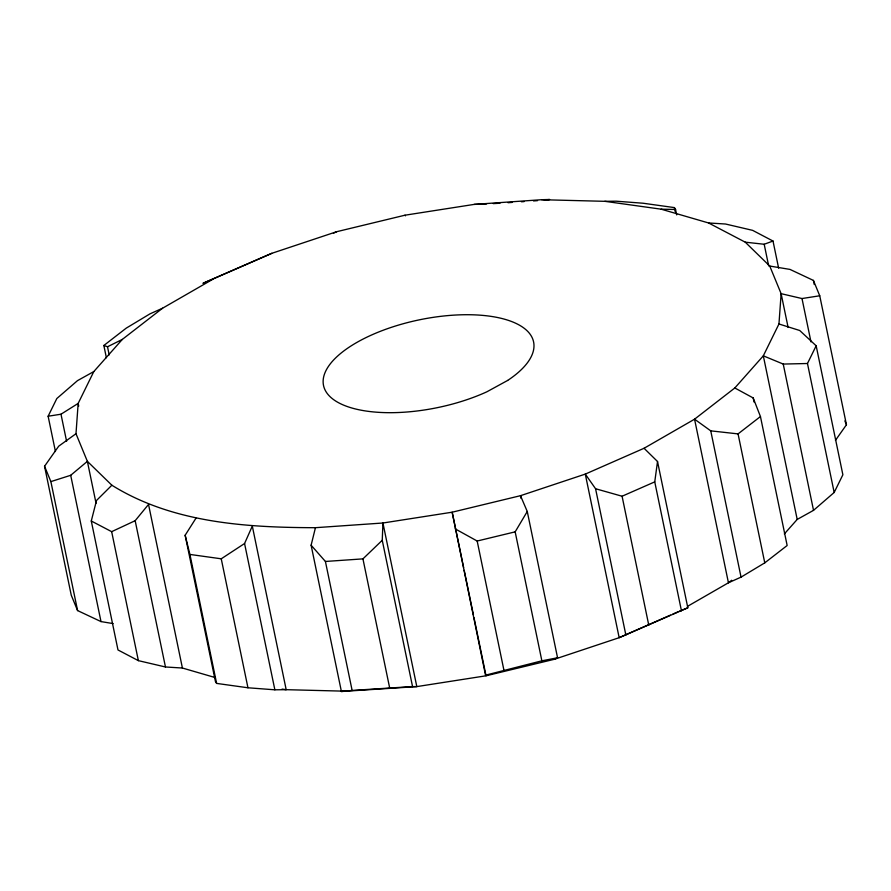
<?xml version="1.0" encoding="UTF-8"?>
<svg xmlns="http://www.w3.org/2000/svg" width="891" height="891" viewBox="0 0 891 891"><rect width="100%" height="100%" fill="white"/><g stroke="black" fill="none" stroke-linecap="round" stroke-linejoin="round"><path stroke-width="1.34" d="M644.059 448.273L657.525 461.505L687.819 607.785L619.167 637.689L554.369 659.284L486.041 675.79L416.81 686.605L412.544 686.571L382.25 540.291L382.93 523.006L452.16 512.202L520.489 495.686L585.287 474.101L644.059 448.273L694.557 419.193L734.819 387.975L763.32 355.832L778.957 323.99L781.129 293.674L769.746 266.053L745.255 242.174L708.59 222.973L661.167 209.185L604.811 201.321L541.672 199.707L474.19 204.395L404.96 215.21L336.631 231.716L271.833 253.311L203.181 283.215L271.833 253.311M96.05 503.27L87.374 461.349L75.991 433.728L78.163 403.411L93.8 371.569L122.301 339.426L162.563 308.219L213.06 279.139M681.459 610.836L654.751 481.875L657.525 461.505M311.115 545.225L315.447 527.695L382.93 523.006L416.81 686.605L341.409 691.505L311.115 545.225L325.415 561.464L352.134 690.436L412.544 686.571M215.344 677.606L182.41 668.027L165.459 666.98L138.372 660.643L117.991 649.962L91.283 521.001L96.518 500.464L111.865 485.227C172.386 522.894 245.983 527.539 315.447 527.695M195.953 518.217L185.15 535.246L189.917 554.436L221.246 558.802L244.568 543.521L252.309 526.08L286.189 689.679L349.328 691.293M55.442 451.525L48.125 416.231L56.824 398.533L77.472 380.657L93.8 371.569M784.336 533.943L797.2 519.431L813.528 510.343L834.176 492.467L807.469 363.506L816.167 345.797L799.717 330.494L778.957 323.99M834.176 492.467L842.875 474.769L816.167 345.797M463.643 567.634L452.16 512.202L485.528 675.178L541.873 660.821L515.165 531.849L527.26 511.49L520.489 495.686L521.057 498.392M113.146 623.6L100.995 621.584L77.584 610.58L71.258 595.221L44.55 466.249L58.706 446.179L75.991 433.728M835.446 440.366L846.45 424.751L819.742 295.779L813.416 280.42L790.005 269.416L769.746 266.053M91.283 521.001L111.665 531.671L135.165 520.7L148.53 504.429L182.41 668.027M325.415 561.464L362.938 558.869L382.25 540.291M77.584 610.58L50.876 481.608L70.701 475.293L87.374 461.349L111.865 485.227M106.374 357.714L103.846 345.496L126.232 328.144L149.955 313.866L162.563 308.219M687.562 606.326L728.437 582.781L694.557 419.193L710.751 430.854L738.06 433.895L760.446 416.543L753.196 397.954L734.819 387.975M731.7 580.253L728.437 582.781L741.045 577.134L764.768 562.856L787.154 545.504L760.446 416.543M48.125 416.231L60.989 414.215L78.163 403.411L78.72 406.118M103.846 345.496L107.51 346.766L122.301 339.426M333.446 233.23L336.631 231.716M554.369 659.284L557.554 657.77L527.26 511.49M670.444 615.158L619.167 637.689L585.287 474.101L595.567 488.736L622.074 496.231L654.751 481.875M672.939 614.066L677.94 611.861M679.176 611.36L687.819 607.785M745.255 242.174L764.188 244.257L773.009 241.038L778.634 268.18M455.234 528.898L477.175 541.026L515.165 531.849M541.873 660.821L557.554 657.77M788.123 327.476L781.129 293.674L802 298.541L819.742 295.779M544.234 200.029L549.591 199.495L541.672 199.707M341.409 691.505L352.134 690.436M508.048 202.703L512.069 202.424M521.447 201.778L524.131 201.589M533.509 200.932L537.529 200.653M486.542 203.983L474.19 204.395M493.269 203.616L500.007 203.237M797.2 519.431L763.32 355.832L783.234 364.063L807.469 363.506M604.811 201.321L616.138 201.188L643.046 203.226L674.376 207.592L675.556 209.474L676.681 214.887M185.15 535.246L215.444 681.526L216.624 683.408L247.954 687.774L274.862 689.812L286.189 689.679L282.068 689.099M661.167 209.185L675.556 209.474M708.59 222.973L725.541 224.02L752.628 230.357L773.009 241.038M404.96 215.21L405.472 215.822M485.528 675.178L486.041 675.79L474.001 617.663M844.868 420.908L846.45 424.751M44.55 466.249L50.876 481.608M813.416 280.42L814.263 284.496M802 298.541L810.977 341.888M764.188 244.257L768.677 265.93M783.234 364.063L813.528 510.343M753.196 397.954L754.031 402.008M738.06 433.895L764.768 562.856M674.376 207.592L675.222 211.668M710.751 430.854L741.045 577.134M622.074 496.231L648.782 625.204M595.567 488.736L625.861 635.016M477.175 541.026L503.883 669.999M464.2 570.34L473.444 614.957M362.938 558.869L389.645 687.83M244.568 543.521L274.862 689.812M221.246 558.802L247.954 687.774M189.917 554.436L216.624 683.408M107.51 346.766L109.192 354.896M135.165 520.7L165.459 666.98M111.665 531.671L138.372 660.643M60.989 414.215L66.602 441.312M70.701 475.293L100.995 621.584M507.647 380.446L486.909 391.784A107.265 44.828 -11.7 0 1 324.313 388.209A107.265 44.828 -11.7 0 1 458.33 314.902A107.265 44.828 -11.7 0 1 507.647 380.446"/></g></svg>
